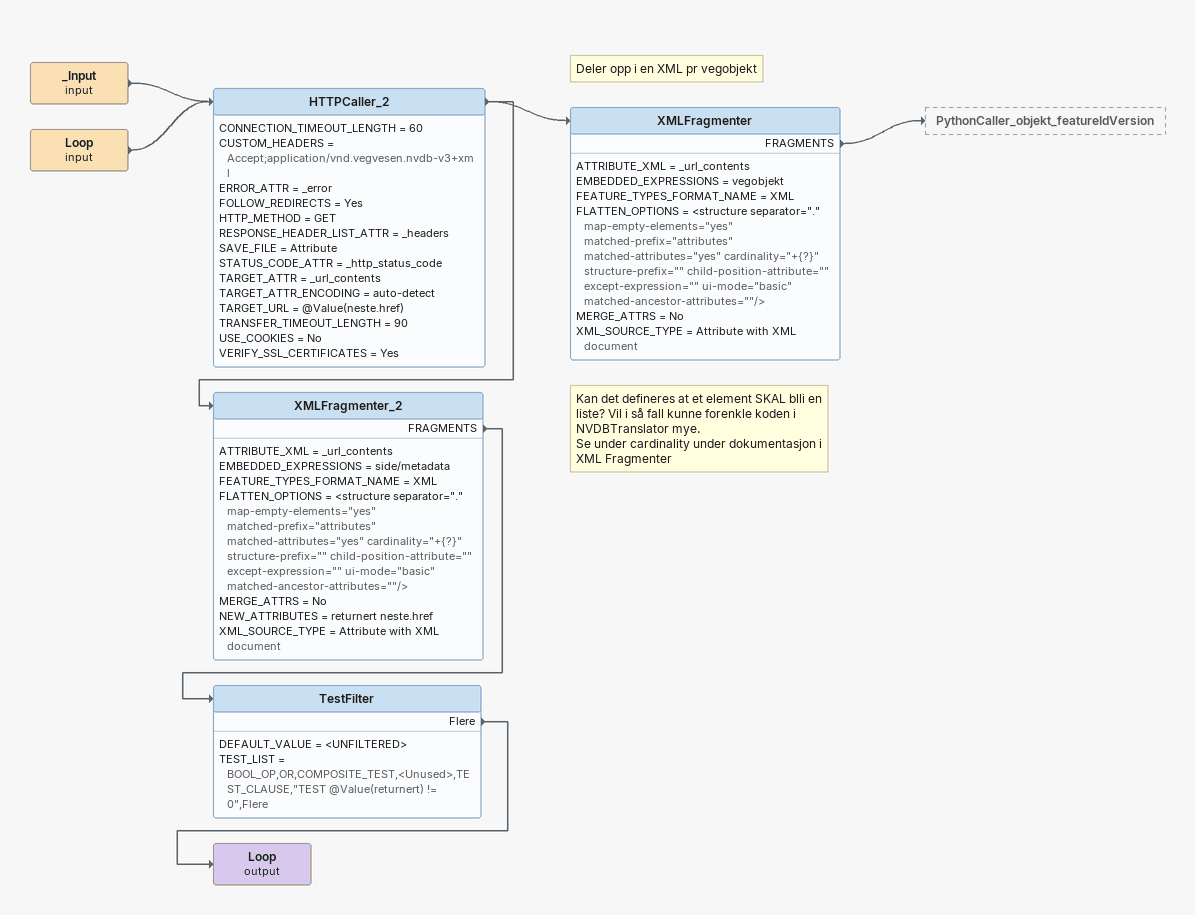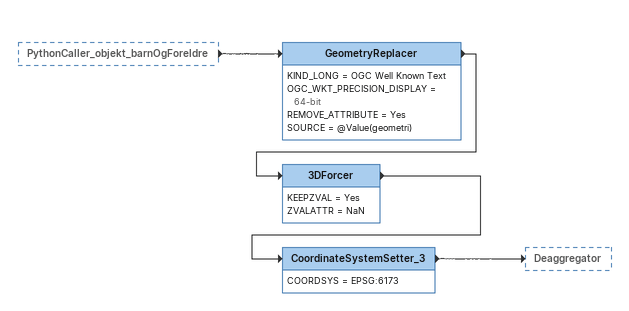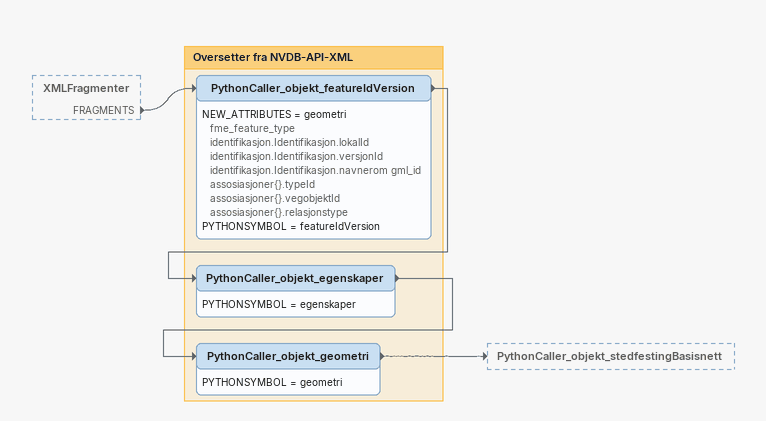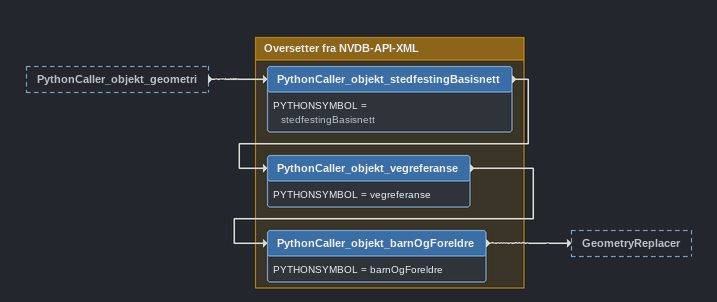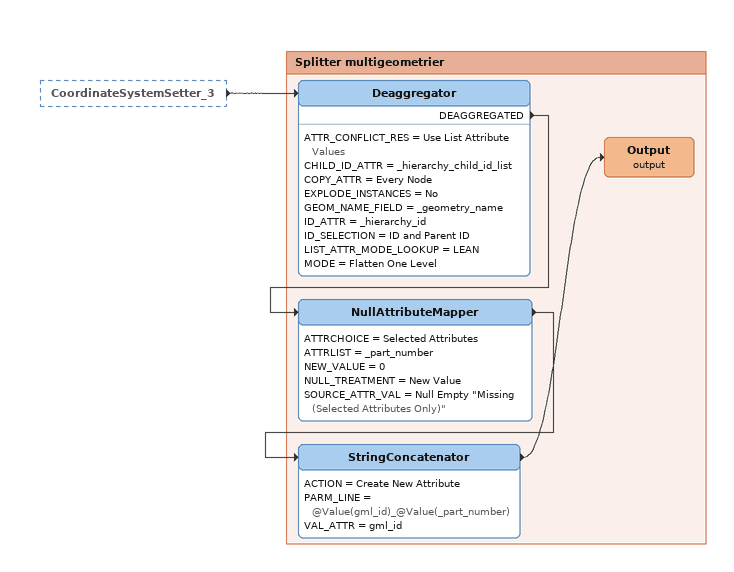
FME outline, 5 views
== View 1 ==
_Input (input)
    -> HTTPCaller_2
Loop (input)
    -> HTTPCaller_2
HTTPCaller_2
    CONNECTION_TIMEOUT_LENGTH = 60
    CUSTOM_HEADERS = Accept;application/vnd.vegvesen.nvdb-v3+xml
    ERROR_ATTR = _error
    FOLLOW_REDIRECTS = Yes
    HTTP_METHOD = GET
    RESPONSE_HEADER_LIST_ATTR = _headers
    SAVE_FILE = Attribute
    STATUS_CODE_ATTR = _http_status_code
    TARGET_ATTR = _url_contents
    TARGET_ATTR_ENCODING = auto-detect
    TARGET_URL = @Value(neste.href)
    TRANSFER_TIMEOUT_LENGTH = 90
    USE_COOKIES = No
    VERIFY_SSL_CERTIFICATES = Yes
    -> XMLFragmenter_2
    -> XMLFragmenter
Note: Deler opp i en XML pr vegobjekt
XMLFragmenter
    ATTRIBUTE_XML = _url_contents
    EMBEDDED_EXPRESSIONS = vegobjekt
    FEATURE_TYPES_FORMAT_NAME = XML
    FLATTEN_OPTIONS = <structure separator="." map-empty-elements="yes" matched-prefix="attributes" matched-attributes="yes" cardinality="+{?}" structure-prefix="" child-position-attribute="" except-expression="" ui-mode="basic" matched-ancestor-attributes=""/>
    MERGE_ATTRS = No
    XML_SOURCE_TYPE = Attribute with XML document
    FRAGMENTS -> PythonCaller_objekt_featureIdVersion
XMLFragmenter_2
    ATTRIBUTE_XML = _url_contents
    EMBEDDED_EXPRESSIONS = side/metadata
    FEATURE_TYPES_FORMAT_NAME = XML
    FLATTEN_OPTIONS = <structure separator="." map-empty-elements="yes" matched-prefix="attributes" matched-attributes="yes" cardinality="+{?}" structure-prefix="" child-position-attribute="" except-expression="" ui-mode="basic" matched-ancestor-attributes=""/>
    MERGE_ATTRS = No
    NEW_ATTRIBUTES = returnert neste.href
    XML_SOURCE_TYPE = Attribute with XML document
    FRAGMENTS -> TestFilter
Note: Kan det defineres at et element SKAL blli en liste? Vil i så fall kunne forenkle koden i NVDBTranslator mye. / Se under cardinality under dokumentasjon i XML Fragmenter
TestFilter
    DEFAULT_VALUE = <UNFILTERED>
    TEST_LIST = BOOL_OP,OR,COMPOSITE_TEST,<Unused>,TEST_CLAUSE,"TEST @Value(returnert) != 0",Flere
    Flere -> Loop (output)
Loop (output)

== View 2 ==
PythonCaller_objekt_barnOgForeldre [outside]
    -> GeometryReplacer
GeometryReplacer
    KIND_LONG = OGC Well Known Text
    OGC_WKT_PRECISION_DISPLAY = 64-bit
    REMOVE_ATTRIBUTE = Yes
    SOURCE = @Value(geometri)
    -> 3DForcer
3DForcer
    KEEPZVAL = Yes
    ZVALATTR = NaN
    -> CoordinateSystemSetter_3
CoordinateSystemSetter_3
    COORDSYS = EPSG:6173
    -> Deaggregator

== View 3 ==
XMLFragmenter [outside]
    FRAGMENTS -> PythonCaller_objekt_featureIdVersion

Bookmark: Oversetter fra NVDB-API-XML
PythonCaller_objekt_featureIdVersion
    NEW_ATTRIBUTES = geometri fme_feature_type identifikasjon.Identifikasjon.lokalId identifikasjon.Identifikasjon.versjonId identifikasjon.Identifikasjon.navnerom gml_id assosiasjoner{}.typeId assosiasjoner{}.vegobjektId assosiasjoner{}.relasjonstype
    PYTHONSYMBOL = featureIdVersion
    -> PythonCaller_objekt_egenskaper
PythonCaller_objekt_egenskaper
    PYTHONSYMBOL = egenskaper
    -> PythonCaller_objekt_geometri
PythonCaller_objekt_geometri
    PYTHONSYMBOL = geometri
    -> PythonCaller_objekt_stedfestingBasisnett

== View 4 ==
PythonCaller_objekt_geometri [outside]
    -> PythonCaller_objekt_stedfestingBasisnett

Bookmark: Oversetter fra NVDB-API-XML
PythonCaller_objekt_stedfestingBasisnett
    PYTHONSYMBOL = stedfestingBasisnett
    -> PythonCaller_objekt_vegreferanse
PythonCaller_objekt_vegreferanse
    PYTHONSYMBOL = vegreferanse
    -> PythonCaller_objekt_barnOgForeldre
PythonCaller_objekt_barnOgForeldre
    PYTHONSYMBOL = barnOgForeldre
    -> GeometryReplacer

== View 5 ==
CoordinateSystemSetter_3 [outside]
    -> Deaggregator

Bookmark: Splitter multigeometrier
Deaggregator
    ATTR_CONFLICT_RES = Use List Attribute Values
    CHILD_ID_ATTR = _hierarchy_child_id_list
    COPY_ATTR = Every Node
    EXPLODE_INSTANCES = No
    GEOM_NAME_FIELD = _geometry_name
    ID_ATTR = _hierarchy_id
    ID_SELECTION = ID and Parent ID
    LIST_ATTR_MODE_LOOKUP = LEAN
    MODE = Flatten One Level
    DEAGGREGATED -> NullAttributeMapper
NullAttributeMapper
    ATTRCHOICE = Selected Attributes
    ATTRLIST = _part_number
    NEW_VALUE = 0
    NULL_TREATMENT = New Value
    SOURCE_ATTR_VAL = Null Empty "Missing (Selected Attributes Only)"
    -> StringConcatenator
StringConcatenator
    ACTION = Create New Attribute
    PARM_LINE = @Value(gml_id)_@Value(_part_number)
    VAL_ATTR = gml_id
    -> Output (output)
Output (output)
